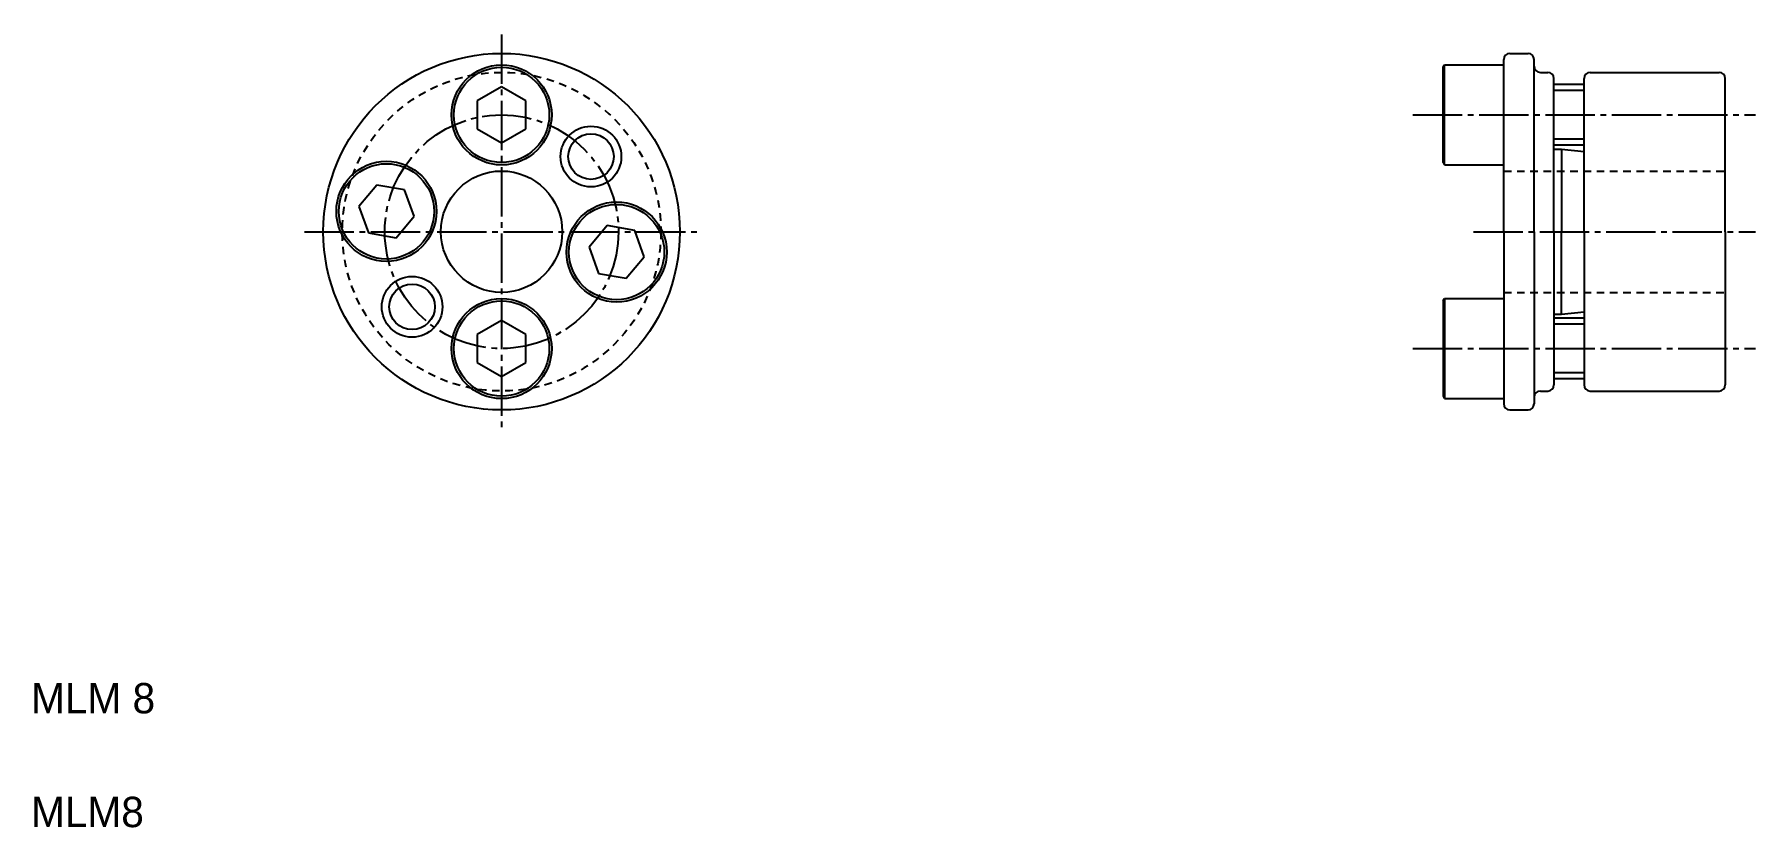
# Model space of a CAD drawing. Extents: x 5 to 119, y 5 to 57.
import ezdxf

# ---------------------------------------------------------------- set-up
doc = ezdxf.new("R2010")
doc.units = 0
doc.header["$LTSCALE"] = 0.25
doc.linetypes.add('CENTER', pattern=[17.5, 13, -1.5, 1.5, -1.5])
doc.linetypes.add('DASHED', pattern=[3.5, 2, -1.5])
doc.layers.get('0').update_dxf_attribs({"linetype": 'CONTINUOUS'})
doc.layers.add('CENTER', color=1, linetype='CENTER')

msp = doc.modelspace()

# ---------------------------------------------------------------- linework, layer by layer
for p, q in [((102.06, 44.24), (102.06, 55.59)), ((102.46, 55.99), (103.66, 55.99)), ((104.06, 44.24), (104.06, 55.59)), ((98.06, 55.08), (98.15, 55.24)), ((98.06, 48.8), (98.06, 55.08)), ((98.15, 48.64), (98.15, 55.24)), ((98.15, 55.24), (102.06, 55.24)), ((102.06, 48.64), (102.06, 55.24)), ((104.47, 54.74), (104.96, 54.74)), ((107.76, 54.74), (116.26, 54.74)), ((36.01, 53.79), (34.41, 52.86)), ((37.61, 52.86), (36.01, 53.79)), ((102.06, 49.94), (102.06, 53.94)), ((105.36, 44.24), (105.36, 54.34)), ((107.36, 53.94), (105.36, 53.94)), ((107.36, 44.24), (107.36, 54.34)), ((116.66, 44.24), (116.66, 54.34)), ((34.41, 52.86), (34.41, 51.02)), ((37.61, 51.02), (37.61, 52.86)), ((34.41, 51.02), (36.01, 50.09)), ((36.01, 50.09), (37.61, 51.02)), ((102.06, 49.92), (102.06, 49.92)), ((107.36, 49.94), (105.36, 49.94)), ((98.06, 48.8), (98.15, 48.64)), ((105.36, 49.67), (105.86, 49.67)), ((105.86, 49.67), (105.86, 44.24)), ((105.86, 49.67), (107.36, 49.52)), ((98.15, 48.64), (102.06, 48.64)), ((27.79, 47.31), (26.6, 45.9)), ((29.61, 46.99), (27.79, 47.31)), ((30.24, 45.26), (29.61, 46.99)), ((102.06, 47.08), (102.06, 47.08)), ((26.6, 45.9), (27.24, 44.16)), ((29.05, 43.84), (30.24, 45.26)), ((42.96, 44.64), (41.77, 43.22)), ((44.78, 44.32), (42.96, 44.64)), ((45.41, 42.58), (44.78, 44.32)), ((102.06, 44.24), (102.06, 32.89)), ((104.06, 44.24), (104.06, 32.89)), ((105.36, 44.24), (105.36, 34.14)), ((105.86, 38.81), (105.86, 44.24)), ((107.36, 44.24), (107.36, 34.14)), ((116.66, 44.24), (116.66, 34.14)), ((27.24, 44.16), (29.05, 43.84)), ((41.77, 43.22), (42.4, 41.49)), ((44.22, 41.17), (45.41, 42.58)), ((42.4, 41.49), (44.22, 41.17)), ((98.06, 39.68), (98.15, 39.84)), ((98.15, 39.84), (98.15, 33.24)), ((98.15, 39.84), (102.06, 39.84)), ((102.06, 39.84), (102.06, 33.24)), ((98.06, 39.68), (98.06, 33.4)), ((105.36, 38.81), (105.86, 38.81)), ((105.86, 38.81), (107.36, 38.96)), ((36.01, 38.39), (34.41, 37.46)), ((34.41, 37.46), (34.41, 35.62)), ((37.61, 37.46), (36.01, 38.39)), ((37.61, 35.62), (37.61, 37.46)), ((102.06, 38.54), (102.06, 34.54)), ((107.36, 38.54), (105.36, 38.54)), ((34.41, 35.62), (36.01, 34.69)), ((36.01, 34.69), (37.61, 35.62)), ((107.36, 34.54), (105.36, 34.54)), ((98.06, 33.4), (98.15, 33.24)), ((98.15, 33.24), (102.06, 33.24)), ((104.47, 33.74), (104.96, 33.74)), ((107.76, 33.74), (116.26, 33.74)), ((102.46, 32.49), (103.66, 32.49))]:
    msp.add_line(p, q)
at = {"color": 3}
for p, q in [((107.36, 53.54), (105.36, 53.54)), ((107.36, 50.34), (105.36, 50.34)), ((107.36, 38.14), (105.36, 38.14)), ((107.36, 34.94), (105.36, 34.94))]:
    msp.add_line(p, q, dxfattribs=at)
at = {"color": 3, "linetype": 'DASHED'}
for p, q in [((102.06, 48.24), (116.66, 48.24)), ((102.06, 40.24), (116.66, 40.24))]:
    msp.add_line(p, q, dxfattribs=at)
for centre, radius in [((36.01, 44.24), 11.75), ((36.01, 51.94), 3.3), ((36.01, 51.94), 3.14), ((41.9, 49.19), 1.5), ((28.42, 45.58), 3.3), ((28.42, 45.58), 3.14), ((36.01, 44.24), 4), ((43.59, 42.9), 3.3), ((43.59, 42.9), 3.14), ((30.11, 39.29), 1.5), ((36.01, 36.54), 3.3), ((36.01, 36.54), 3.14)]:
    msp.add_circle(centre, radius)
msp.add_circle((36.01, 44.24), 10.5, dxfattribs=at)
at = {"color": 3}
for centre in [(41.9, 49.19), (30.11, 39.29)]:
    msp.add_circle(centre, 2, dxfattribs=at)
for centre, radius, start, end in [((102.46, 55.59), 0.4, 90, 180), ((103.66, 55.59), 0.4, 0, 90), ((104.47, 55.15), 0.41, 180, 270), ((104.96, 54.34), 0.4, 0, 90), ((107.76, 54.34), 0.4, 90, 180), ((116.26, 54.34), 0.4, 0, 90), ((104.96, 34.14), 0.4, 270, 0), ((107.76, 34.14), 0.4, 180, 270), ((116.26, 34.14), 0.4, 270, 0), ((104.47, 33.33), 0.41, 90, 180), ((102.46, 32.89), 0.4, 180, 270), ((103.66, 32.89), 0.4, 270, 0)]:
    msp.add_arc(centre, radius, start, end)
at = {"layer": 'CENTER', "color": 1, "linetype": 'CENTER'}
for p, q in [((36.01, 57.24), (36.01, 31.24)), ((96.06, 51.94), (118.66, 51.94)), ((23.01, 44.24), (49.01, 44.24)), ((100.06, 44.24), (118.66, 44.24)), ((96.06, 36.54), (118.66, 36.54))]:
    msp.add_line(p, q, dxfattribs=at)
msp.add_circle((36.01, 44.24), 7.7, dxfattribs=at)

# ---------------------------------------------------------------- texts
for s, p in [('MLM 8', (5, 12.5)), ('MLM8', (5, 5))]:
    msp.add_text(s, height=2).set_placement(p)

doc.saveas('drawing.dxf')
